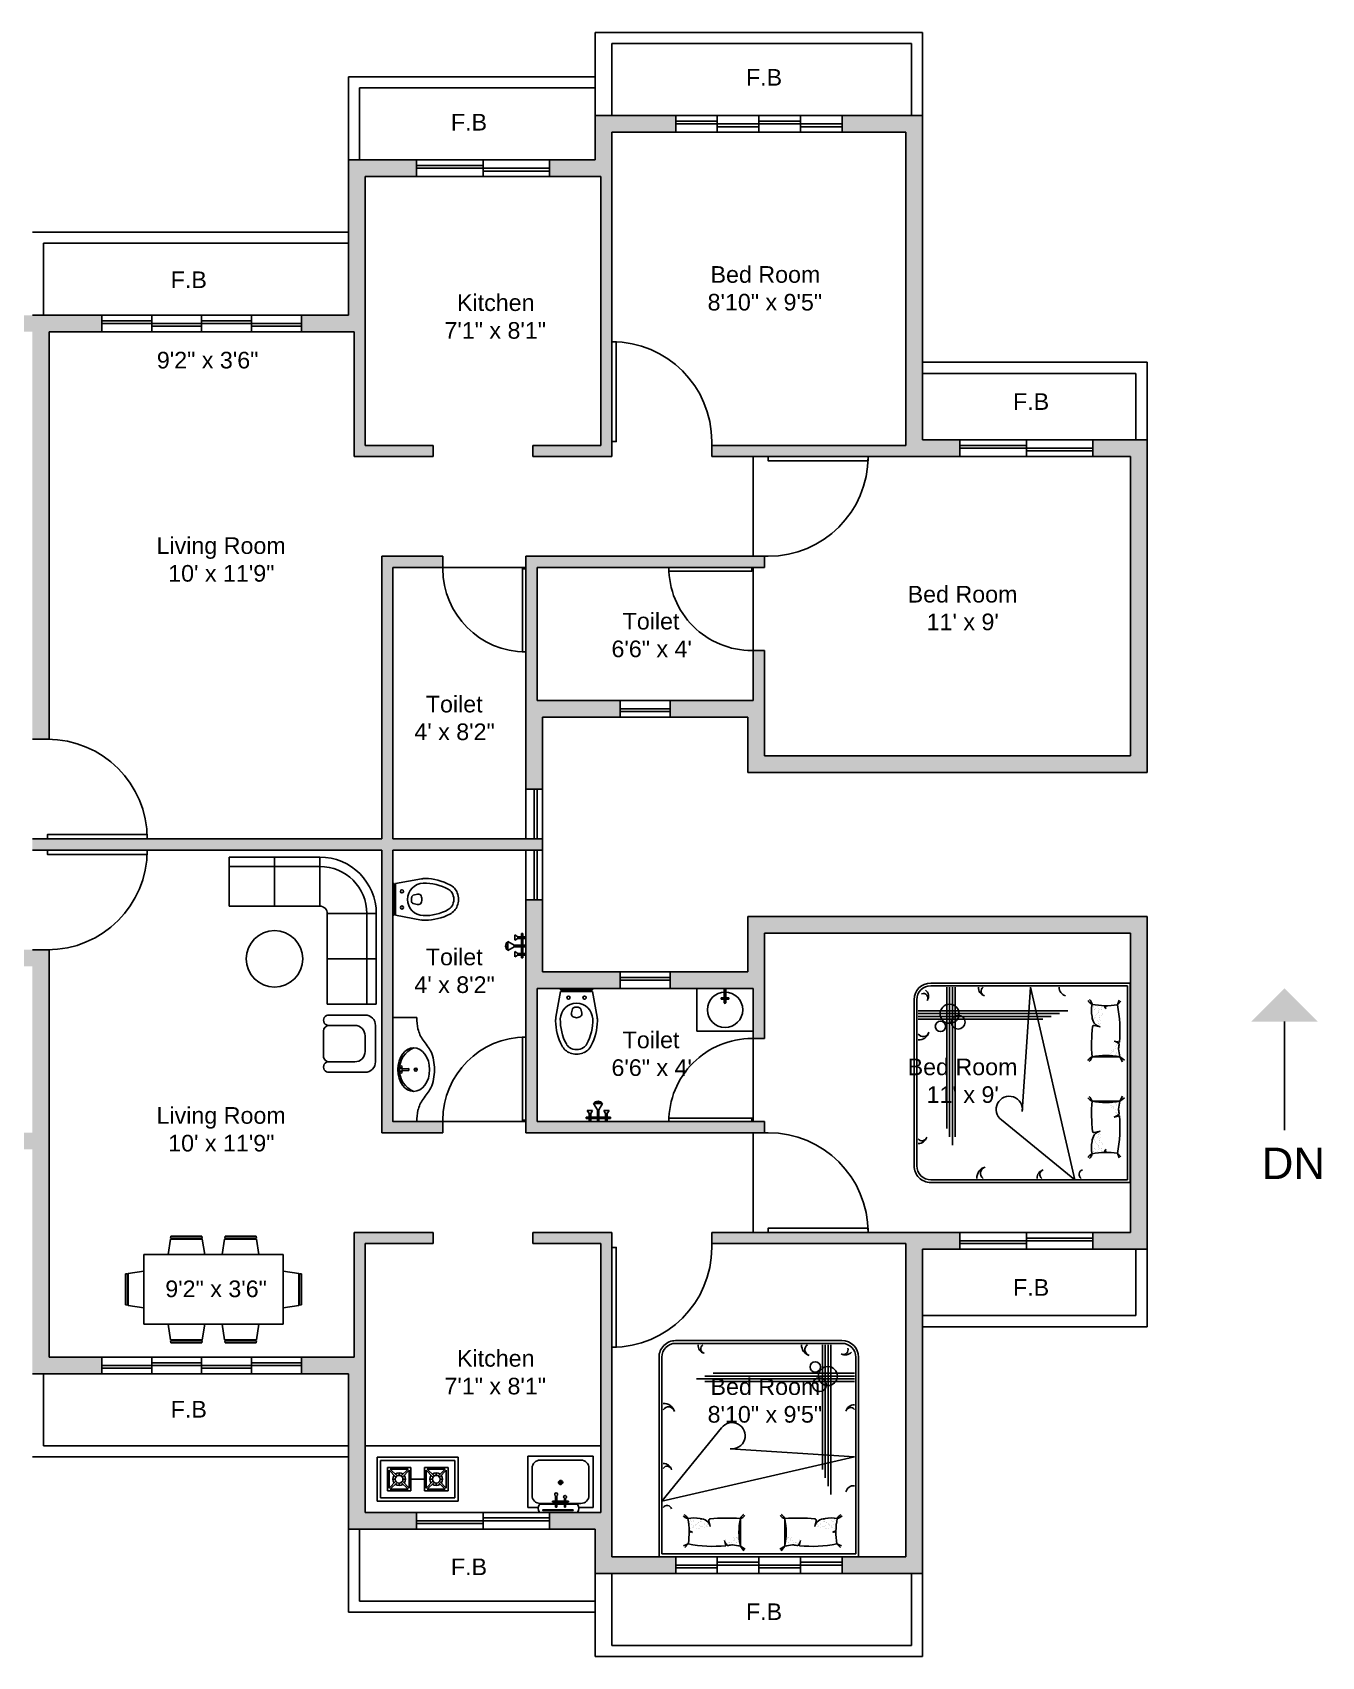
# Model space of a CAD drawing. Header units: feet. Extents: x 883 to 1844, y 41 to 627.
# Drawn here: x 1379 to 1844, y 41 to 627 of the extents above; entities that cross this region are included whole.
import ezdxf

# ---------------------------------------------------------------- set-up
doc = ezdxf.new("R2010")
doc.units = ezdxf.units.FT
doc.layers.add('FURNITURE', color=40, linetype='Continuous')
doc.styles.get("Standard").update_dxf_attribs({"font": 'arial.ttf'})

# ---------------------------------------------------------------- blocks, each defined once
blk = doc.blocks.new('*U2')
for p, q in [((0, 0), (0, -6)), ((40, 0), (40, -6))]:
    blk.add_line(p, q)
blk.add_lwpolyline([(0, 0), (0, 40), (1.75, 40), (1.75, 0)], close=True)
blk.add_arc((0, 0), 40, 0, 90)
blk = doc.blocks.new('*U3')
for p, q in [((0, 0), (0, -6)), ((-40, 0), (-40, -6))]:
    blk.add_line(p, q)
blk.add_lwpolyline([(0, 0), (0, 40), (-1.75, 40), (-1.75, 0)], close=True)
blk.add_arc((0, 0), 40, 90, 180)
blk = doc.blocks.new('*U4')
for p, q in [((-40, 0), (-40, 6)), ((0, 0), (0, 6))]:
    blk.add_line(p, q)
blk.add_lwpolyline([(0, 0), (0, -40), (-1.75, -40), (-1.75, 0)], close=True)
blk.add_arc((0, 0), 40, 180, 270)
blk = doc.blocks.new('*U5')
for p, q in [((0, 0), (0, 6)), ((40, 0), (40, 6))]:
    blk.add_line(p, q)
blk.add_lwpolyline([(0, 0), (0, -40), (1.75, -40), (1.75, 0)], close=True)
blk.add_arc((0, 0), 40, 270, 0)
blk = doc.blocks.new('DOUBLEBED')
at = {"layer": 'FURNITURE'}
for p, q in [((-36, 0), (-36, -72)), ((-36, 0), (36, 0)), ((36, -72), (36, 0)), ((-35, -1), (-35, -72)), ((-35, -1), (35, -1)), ((-28.17, -4.61), (-29.82, -3.96)), ((-28.17, -4.61), (-29.45, -3.38)), ((-15.08, -5.87), (-14.63, -3.95)), ((-14.49, -4.71), (-14.49, -4.71)), ((-13.97, -4.64), (-13.97, -4.64)), ((-13.71, -5.02), (-13.71, -5.02)), ((-13.59, -4.12), (-13.59, -4.12)), ((-13.41, -5.06), (-13.41, -5.06)), ((-13.4, -4.28), (-13.4, -4.28)), ((-13.28, -5.29), (-13.28, -5.29)), ((-12.61, -4.46), (-12.61, -4.46)), ((-12.41, -5.2), (-12.41, -5.2)), ((-11.8, -4.35), (-11.8, -4.35)), ((-11.28, -4.29), (-11.28, -4.29)), ((-10.79, -5.03), (-10.79, -5.03)), ((-10.59, -5.01), (-10.59, -5.01)), ((-10.17, -5.28), (-10.17, -5.28)), ((-9.92, -4.11), (-9.92, -4.11)), ((-9.5, -4.04), (-9.5, -4.04)), ((-9.36, -3.78), (-8.12, -2.13)), ((-9.36, -3.78), (-7.58, -2.75)), ((6.65, -3.78), (4.87, -2.75)), ((6.65, -3.78), (5.41, -2.13)), ((12.37, -5.87), (11.92, -3.95)), ((25.46, -4.61), (26.74, -3.38)), ((25.46, -4.61), (27.11, -3.96)), ((35, -72), (35, -1)), ((-27.66, -10.05), (-27.66, -10.05)), ((-27.63, -10.05), (-27.63, -10.05)), ((-27.44, -9.58), (-27.44, -9.58)), ((-27.24, -10.32), (-27.24, -10.32)), ((-26.92, -11.52), (-26.92, -11.52)), ((-26.57, -10.38), (-26.57, -10.38)), ((-26.38, -10.55), (-26.38, -10.55)), ((-26.36, -11.05), (-26.36, -11.05)), ((-26.11, -11.42), (-26.11, -11.42)), ((-25.58, -11.35), (-25.58, -11.35)), ((-25.39, -11.46), (-25.39, -11.46)), ((-25.26, -11.59), (-25.26, -11.59)), ((-25.07, -10.06), (-25.07, -10.06)), ((-24.55, -10.05), (-24.55, -10.05)), ((-24.23, -11.17), (-24.23, -11.17)), ((-24.13, -10.32), (-24.13, -10.32)), ((-23.66, -10.95), (-23.66, -10.95)), ((-23.41, -11.06), (-23.41, -11.06)), ((-22.89, -10.99), (-22.89, -10.99)), ((-22.38, -10.59), (-22.38, -10.59)), ((-22.14, -11.58), (-22.14, -11.58)), ((-21.53, -10.81), (-21.53, -10.81)), ((-21.51, -11.38), (-21.51, -11.38)), ((-21.33, -11.55), (-21.33, -11.55)), ((-21.1, -10.96), (-21.1, -10.96)), ((-20.2, -10.89), (-20.7, -13)), ((-14.7, -6.05), (-14.7, -6.05)), ((-12, -5.95), (-12, -5.95)), ((-11.69, -6.93), (-11.69, -6.93)), ((-11.54, -5.99), (-11.54, -5.99)), ((-11.35, -6.16), (-11.35, -6.16)), ((-11.3, -6.55), (-11.3, -6.55)), ((-10.88, -6.82), (-10.88, -6.82)), ((-10.73, -6.96), (-10.73, -6.96)), ((-10.36, -6.75), (-10.36, -6.75)), ((-10.36, -7.07), (-10.36, -7.07)), ((17.49, -10.89), (17.99, -13)), ((-27.56, -11.97), (-27.56, -11.97)), ((-27.52, -13.14), (-27.52, -13.14)), ((-27.5, -13.9), (-27.5, -13.9)), ((-27.34, -13.31), (-27.34, -13.31)), ((-26.85, -12.56), (-26.85, -12.56)), ((-26.43, -12.83), (-26.43, -12.83)), ((-26.29, -12.97), (-26.29, -12.97)), ((-26, -13.99), (-26, -13.99)), ((-25.18, -13.88), (-25.18, -13.88)), ((-25, -11.98), (-25, -11.98)), ((-24.94, -13.91), (-24.94, -13.91)), ((-24.66, -13.82), (-24.66, -13.82)), ((-24.52, -12.26), (-24.52, -12.26)), ((-24.33, -12.43), (-24.33, -12.43)), ((-23.74, -12.55), (-23.74, -12.55)), ((-23.59, -12.88), (-23.59, -12.88)), ((-23.34, -13.34), (-23.34, -13.34)), ((-23.32, -12.82), (-23.32, -12.82)), ((-23.3, -13.64), (-23.3, -13.64)), ((-22.39, -11.95), (-22.39, -11.95)), ((-30, -77), (30, -77)), ((-30, -78), (30, -78))]:
    blk.add_line(p, q, dxfattribs=at)
at = {"layer": 'FURNITURE', "color": 252}
for p, q in [((6.79, -4.04), (6.79, -4.04)), ((7.21, -4.11), (7.21, -4.11)), ((7.46, -5.28), (7.46, -5.28)), ((7.88, -5.01), (7.88, -5.01)), ((8.08, -5.03), (8.08, -5.03)), ((8.57, -4.29), (8.57, -4.29)), ((9.09, -4.35), (9.09, -4.35)), ((9.69, -5.2), (9.69, -5.2)), ((9.9, -4.46), (9.9, -4.46)), ((10.57, -5.29), (10.57, -5.29)), ((10.69, -4.28), (10.69, -4.28)), ((10.7, -5.06), (10.7, -5.06)), ((10.87, -4.12), (10.87, -4.12)), ((10.99, -5.02), (10.99, -5.02)), ((11.26, -4.64), (11.26, -4.64)), ((11.78, -4.71), (11.78, -4.71)), ((7.64, -6.75), (7.64, -6.75)), ((7.64, -7.07), (7.64, -7.07)), ((8.02, -6.96), (8.02, -6.96)), ((8.16, -6.82), (8.16, -6.82)), ((8.59, -6.55), (8.59, -6.55)), ((8.64, -6.16), (8.64, -6.16)), ((8.82, -5.99), (8.82, -5.99)), ((8.98, -6.93), (8.98, -6.93)), ((9.29, -5.95), (9.29, -5.95)), ((11.99, -6.05), (11.99, -6.05)), ((18.39, -10.96), (18.39, -10.96)), ((18.62, -11.55), (18.62, -11.55)), ((18.8, -11.38), (18.8, -11.38)), ((18.82, -10.81), (18.82, -10.81)), ((19.43, -11.58), (19.43, -11.58)), ((19.67, -10.59), (19.67, -10.59)), ((20.18, -10.99), (20.18, -10.99)), ((20.7, -11.06), (20.7, -11.06)), ((20.94, -10.95), (20.94, -10.95)), ((21.41, -10.32), (21.41, -10.32)), ((21.51, -11.17), (21.51, -11.17)), ((21.84, -10.05), (21.84, -10.05)), ((22.36, -10.06), (22.36, -10.06)), ((22.55, -11.59), (22.55, -11.59)), ((22.68, -11.46), (22.68, -11.46)), ((22.87, -11.35), (22.87, -11.35)), ((23.39, -11.42), (23.39, -11.42)), ((23.64, -11.05), (23.64, -11.05)), ((23.67, -10.55), (23.67, -10.55)), ((23.86, -10.38), (23.86, -10.38)), ((24.21, -11.52), (24.21, -11.52)), ((24.53, -10.32), (24.53, -10.32)), ((24.73, -9.58), (24.73, -9.58)), ((24.91, -10.05), (24.91, -10.05)), ((24.95, -10.05), (24.95, -10.05)), ((19.67, -11.95), (19.67, -11.95)), ((20.59, -13.64), (20.59, -13.64)), ((20.61, -12.82), (20.61, -12.82)), ((20.63, -13.34), (20.63, -13.34)), ((20.88, -12.88), (20.88, -12.88)), ((21.03, -12.55), (21.03, -12.55)), ((21.62, -12.43), (21.62, -12.43)), ((21.81, -12.26), (21.81, -12.26)), ((21.95, -13.82), (21.95, -13.82)), ((22.23, -13.91), (22.23, -13.91)), ((22.29, -11.98), (22.29, -11.98)), ((22.47, -13.88), (22.47, -13.88)), ((23.28, -13.99), (23.28, -13.99)), ((23.58, -12.97), (23.58, -12.97)), ((23.72, -12.83), (23.72, -12.83)), ((24.14, -12.56), (24.14, -12.56)), ((24.63, -13.31), (24.63, -13.31)), ((24.79, -13.9), (24.79, -13.9)), ((24.81, -13.14), (24.81, -13.14)), ((24.85, -11.97), (24.85, -11.97)), ((-25.98, -76.5), (-25.98, -22.5)), ((-24.98, -76.5), (-24.98, -25.5)), ((-23.98, -76.5), (-23.98, -28.5)), ((-22.98, -76.5), (-22.98, -31.5)), ((19.5, -63.19), (-34.5, -63.19)), ((22.5, -64.19), (-34.5, -64.19)), ((19.5, -65.19), (-34.5, -65.19)), ((16.5, -66.19), (-34.5, -66.19))]:
    blk.add_line(p, q, dxfattribs=at)
at = {"layer": 'FURNITURE', "color": 253}
for p, q in [((35, -20.04), (-34.5, -36)), ((13.42, -46.48), (35, -20.04)), ((-34.5, -36), (10.36, -38.98))]:
    blk.add_line(p, q, dxfattribs=at)
at = {"layer": 'FURNITURE', "color": 252}
for centre, radius in [((-24.91, -65.19), 3.44), ((-21.91, -62.08), 2.5), ((-20.37, -68.48), 1.88)]:
    blk.add_circle(centre, radius, dxfattribs=at)
at = {"layer": 'FURNITURE'}
for centre, radius, start, end in [((-53.07, -8.78), 25.25, 348.60697, 9.49174), ((-19.15, -50.03), 46.3, 84.40286, 101.23708), ((-10.22, -7.27), 5.06, 139.90976, 163.97559), ((-18.6, -39.44), 35.71, 80.14094, 82.75539), ((-12.31, -3.27), 1, 260.14094, 276.03183), ((-88.74, 453.01), 463.63, 279.50225, 279.85886), ((15.39, -8.78), 25.25, 168.57881, 191.42119), ((15.39, -8.78), 25.25, 168.57881, 191.42119), ((53434.89, -8.78), 53444.25, 179.99464, 180.00536), ((-18.1, -8.78), 25.25, 348.57881, 11.42119), ((-53437.6, -8.78), 53444.25, 359.99464, 0.00536), ((-18.1, -8.78), 25.25, 348.57881, 11.42119), ((86.03, 453.01), 463.63, 260.14114, 260.49775), ((9.6, -3.27), 1, 263.96817, 279.85906), ((15.88, -39.44), 35.71, 97.24461, 99.85906), ((7.51, -7.27), 5.06, 16.02441, 40.09024), ((16.44, -50.03), 46.3, 78.76292, 95.59714), ((50.36, -8.78), 25.25, 170.50826, 191.39303), ((-27.19, -8.31), 0.683, 201.80407, 319.13343), ((-27.48, -8.21), 0.978, 249.49685, 325.7978), ((-23.71, -10.15), 3.58, 266.78253, 348.17191), ((21, -10.15), 3.58, 191.82809, 273.21747), ((24.48, -8.31), 0.683, 220.86657, 338.19593), ((24.77, -8.21), 0.978, 214.2022, 290.50315), ((-27.66, -16.96), 3.26, 101.69353, 136.56355), ((-31.25, -12.34), 3.26, 299.14853, 334.01854), ((-26.19, -4.78), 9.24, 256.64985, 284.28558), ((-20.21, -13.12), 0.5, 166.78733, 262.87698), ((-14, 41.29), 55.26, 263.48256, 274.81989), ((-6.35, -12.52), 3.26, 202.72425, 237.59427), ((-10.2, -16.93), 3.26, 40.17925, 75.04926), ((7.49, -16.93), 3.26, 104.95074, 139.82075), ((3.64, -12.52), 3.26, 302.40573, 337.27575), ((11.29, 41.29), 55.26, 265.18011, 276.51744), ((17.5, -13.12), 0.5, 277.12302, 13.21267), ((23.48, -4.78), 9.24, 255.71442, 283.35015), ((24.95, -16.96), 3.26, 43.43645, 78.30647), ((28.54, -12.34), 3.26, 205.98146, 240.85147), ((-30, -72), 6, 180, 270), ((-30, -72), 5, 180, 270), ((30, -72), 6, 270, 0), ((30, -72), 5, 270, 0)]:
    blk.add_arc(centre, radius, start, end, dxfattribs=at)
at = {"layer": 'FURNITURE', "color": 251}
for centre, radius, start, end in [((33.08, -16.81), 1.69, 194.45154, 326.91058), ((-34.29, -22.71), 2.93, 265.85941, 345.95274), ((34.29, -30.67), 2.93, 194.04726, 274.14059), ((33.08, -30.96), 1.69, 194.45154, 326.91058), ((-34.29, -51.86), 2.93, 265.85941, 345.95274), ((-33.08, -52.15), 1.69, 213.08942, 345.54846), ((34.22, -51.42), 3.91, 194.04726, 274.14059), ((32.61, -51.81), 2.26, 194.45154, 326.91058), ((-31.19, -75.74), 2.93, 59.04726, 140.62165), ((-30.54, -74.68), 1.69, 59.45154, 200.6983), ((-18.76, -74.73), 2.12, 303.08942, 75.54846), ((-19.12, -76.24), 3.67, 355.85941, 75.95274), ((19.25, -75.08), 1.69, 303.08942, 75.54846), ((18.96, -76.29), 2.93, 355.85941, 75.95274)]:
    blk.add_arc(centre, radius, start, end, dxfattribs=at)
at = {"layer": 'FURNITURE', "color": 253}
blk.add_arc((9.62, -43.66), 4.74, 81.01591, 323.38318, dxfattribs=at)
blk = doc.blocks.new('6X3DINING')
at = {"layer": 'FURNITURE', "linetype": 'Continuous'}
for p, q in [((13.7657, 44.00059), (12.5153, 35.99762)), ((13.7696, 44), (30.2392, 44)), ((14, 45.5), (13.8438, 44.50042)), ((30.1584, 44.5), (13.8466, 44.5)), ((14, 45.5), (30, 45.5)), ((30.1563, 44.49966), (30, 45.5)), ((31.4848, 35.99762), (30.2345, 43.99926)), ((41.7657, 44.00059), (40.5153, 35.99762)), ((41.7696, 44), (58.2392, 44)), ((42, 45.5), (41.8438, 44.50042)), ((58.1584, 44.5), (41.8466, 44.5)), ((42, 45.5), (58, 45.5)), ((58.1563, 44.49966), (58, 45.5)), ((59.4848, 35.99762), (58.2345, 43.99926)), ((72, 36), (0, 36)), ((0, 36), (0, 0)), ((72, 0), (72, 36)), ((-9.5, 26), (-8.5004, 26.15617)), ((-9.5, 26), (-9.5, 10)), ((-8.5, 9.84157), (-8.5, 26.15338)), ((-8.0006, 26.23428), (0.0024, 27.48474)), ((-8, 26.23041), (-8, 9.76085)), ((80.0006, 26.23428), (71.9976, 27.48474)), ((80, 26.23041), (80, 9.76085)), ((80.5, 9.84157), (80.5, 26.15338)), ((81.5, 26), (80.5005, 26.15617)), ((81.5, 26), (81.5, 10)), ((-8.4997, 9.84369), (-9.5, 10)), ((0.0024, 8.51524), (-7.9993, 9.7655)), ((71.9976, 8.51524), (79.9993, 9.7655)), ((80.4997, 9.84369), (81.5, 10)), ((0, 0), (72, 0)), ((13.7657, -8.0006), (12.5153, 0.00238)), ((31.4848, 0.00238), (30.2345, -7.99928)), ((41.7657, -8.0006), (40.5153, 0.00238)), ((59.4848, 0.00238), (58.2345, -7.99928)), ((13.7696, -8), (30.2392, -8)), ((41.7696, -8), (58.2392, -8)), ((14, -9.5), (13.8438, -8.50044)), ((30.1584, -8.5), (13.8466, -8.5)), ((14, -9.5), (30, -9.5)), ((30.1563, -8.49967), (30, -9.5)), ((42, -9.5), (41.8438, -8.50044)), ((58.1584, -8.5), (41.8466, -8.5)), ((42, -9.5), (58, -9.5)), ((58.1563, -8.49967), (58, -9.5))]:
    blk.add_line(p, q, dxfattribs=at)
blk = doc.blocks.new('CORNER-SOFA')
at = {"layer": 'FURNITURE', "linetype": 'Continuous'}
for p, q in [((-78, 52), (-78, 78)), ((-78, 78), (-54, 78)), ((-54, 78), (-54, 52)), ((-54, 52), (-54, 78)), ((-54, 78), (-30, 78)), ((-30, 78), (-30, 52)), ((-30, 78), (-30, 52)), ((-54, 73), (-78, 73)), ((-30, 73), (-54, 73)), ((-54, 52), (-78, 52)), ((-30, 52), (-54, 52)), ((-26, 24), (-26, 48)), ((-26, 48), (0, 48)), ((-26, 48), (0, 48)), ((-5, 24), (-5, 48)), ((0, 48), (0, 24)), ((-26, 0), (-26, 24)), ((0, 24), (-26, 24)), ((-26, 24), (0, 24)), ((-5, 0), (-5, 24)), ((0, 24), (0, 0)), ((0, 0), (-26, 0))]:
    blk.add_line(p, q, dxfattribs=at)
for radius in [30, 25, 4]:
    blk.add_arc((-30, 48), radius, 0, 90, dxfattribs=at)
blk = doc.blocks.new('1sofa')
at = {"layer": 'FURNITURE'}
for p, q in [((9.45, 27), (-9.45, 27)), ((-14.85, 21.6), (-14.85, 3)), ((4.05, 21.6), (-4.05, 21.6)), ((14.85, 21.6), (14.85, 3)), ((-9.45, 16.2), (-9.45, 3)), ((9.45, 16.2), (9.45, 3)), ((6.45, 0), (-6.45, 0))]:
    blk.add_line(p, q, dxfattribs=at)
for centre, radius, start, end in [((-9.45, 21.6), 5.4, 90, 180), ((9.45, 21.6), 5.4, 0, 90), ((-4.05, 16.2), 5.4, 90, 180), ((4.05, 16.2), 5.4, 0, 90), ((-6.45, 3), 3, 180, 270), ((6.45, 3), 3, 270, 0)]:
    blk.add_arc(centre, radius, start, end, dxfattribs=at)
at = {"layer": 'FURNITURE', "lineweight": -3}
for centre in [(-12.15, 2.715), (12.15, 2.715)]:
    blk.add_arc(centre, 2.715, 173.974425, 6.025575, dxfattribs=at)
blk = doc.blocks.new('OVALBASIN01')
at = {"layer": 'FURNITURE'}
for p, q in [((-0.37, -2.15), (-0.5, -5.44)), ((0.37, -2.15), (0.5, -5.44)), ((-0.75, -8.94), (-0.73, -8.94)), ((-0.74, -8.94), (-0.73, -8.92)), ((-0.54, -8.51), (-0.48, -8.51)), ((-0.54, -9.37), (-0.48, -9.37)), ((-0.52, -8.51), (-0.53, -8.49)), ((-0.52, -9.37), (-0.53, -9.36)), ((-0.52, -8.51), (-0.52, -8.48)), ((-0.52, -9.37), (-0.52, -9.35)), ((-0.51, -8.51), (-0.51, -8.48)), ((-0.51, -9.37), (-0.51, -9.34)), ((-0.5, -8.51), (-0.5, -8.48)), ((-0.5, -9.37), (-0.5, -9.35)), ((-0.49, -8.51), (-0.48, -8.49)), ((-0.49, -9.37), (-0.48, -9.36)), ((-0.29, -8.94), (-0.23, -8.94)), ((-0.27, -8.94), (-0.28, -8.92)), ((-0.27, -8.94), (-0.27, -8.91)), ((-0.26, -8.94), (-0.26, -8.91)), ((-0.25, -8.94), (-0.25, -8.91)), ((-0.24, -8.94), (-0.23, -8.92)), ((-0.04, -8.51), (0.02, -8.51)), ((-0.04, -9.37), (0.02, -9.37)), ((-0.02, -8.51), (-0.03, -8.49)), ((-0.02, -9.37), (-0.03, -9.36)), ((-0.02, -8.51), (-0.02, -8.48)), ((-0.02, -9.37), (-0.02, -9.35)), ((-0.01, -8.51), (-0.01, -8.48)), ((-0.01, -9.37), (-0.01, -9.34)), ((0, -8.51), (0, -8.48)), ((0, -9.37), (0, -9.35)), ((0.01, -8.51), (0.02, -8.49)), ((0.01, -9.37), (0.02, -9.36)), ((0.21, -8.94), (0.27, -8.94)), ((0.23, -8.94), (0.22, -8.92)), ((0.23, -8.94), (0.23, -8.91)), ((0.24, -8.94), (0.24, -8.91)), ((0.25, -8.94), (0.25, -8.91)), ((0.26, -8.94), (0.27, -8.92)), ((0.46, -8.51), (0.52, -8.51)), ((0.46, -9.37), (0.52, -9.37)), ((0.48, -8.51), (0.47, -8.49)), ((0.48, -9.37), (0.47, -9.36)), ((0.48, -8.51), (0.48, -8.48)), ((0.48, -9.37), (0.48, -9.35)), ((0.49, -8.51), (0.49, -8.48)), ((0.49, -9.37), (0.49, -9.34)), ((0.5, -8.51), (0.5, -8.48)), ((0.5, -9.37), (0.5, -9.35)), ((0.51, -8.51), (0.52, -8.49)), ((0.51, -9.37), (0.52, -9.36)), ((0.71, -8.94), (0.75, -8.94)), ((0.73, -8.94), (0.72, -8.92)), ((0.73, -8.94), (0.73, -8.91)), ((0.74, -8.94), (0.74, -8.91))]:
    blk.add_line(p, q, dxfattribs=at)
for centre, radius in [((-1.32, -1.55), 0.51), ((0, -1.5), 0.75), ((1.37, -1.55), 0.51), ((0, -9), 0.75)]:
    blk.add_circle(centre, radius, dxfattribs=at)
for centre, radius, start, end in [((0, -12.72), 11.97, 23.22297, 156.77703), ((0, -4.5), 1.06, 241.92751, 298.07249)]:
    blk.add_arc(centre, radius, start, end, dxfattribs=at)
blk.add_ellipse((0, -8), major_axis=(11, 0), ratio=0.727273, dxfattribs=at)
blk = doc.blocks.new('BASIN')
at = {"layer": 'FURNITURE'}
for p, q in [((11.7, 0), (-12.3, 0)), ((-12.3, 0), (-12.3, -18)), ((-0.6, 0), (-0.6, -6.02)), ((0, 0), (0, -6.02)), ((11.7, -18), (11.7, 0)), ((-1.89, -3.97), (1.27, -3.97)), ((-1.89, -4.47), (1.27, -4.47)), ((-12.3, -18), (11.7, -18))]:
    blk.add_line(p, q, dxfattribs=at)
blk.add_circle((-0.3, -9), 7.5, dxfattribs=at)
for centre, radius, start, end in [((-1.64, -4.22), 0.354, 134.89247, 225.10753), ((-0.3, -5.94), 0.31, 194.57208, 345.42792), ((1.02, -4.22), 0.354, 314.89247, 45.10753)]:
    blk.add_arc(centre, radius, start, end, dxfattribs=at)
blk = doc.blocks.new('WC01-BR')
at = {"layer": 'FURNITURE'}
for p, q in [((9.09, 6.56), (0.88, 5.06)), ((0, -5.06), (0, 5.06)), ((0.43, -5.06), (0.43, 5.06)), ((0.88, -5.06), (0.88, 5.06)), ((0.88, 4.7), (0.88, -4.7)), ((5.93, 0.49), (5.93, -0.51)), ((7.78, 1.63), (6.43, 1.32)), ((0.88, -5.06), (9.09, -6.56)), ((6.43, -1.3), (7.76, -1.63))]:
    blk.add_line(p, q, dxfattribs=at)
at = {"layer": 'FURNITURE', "lineweight": -3}
for p, q in [((0.43, 5.06), (0, 5.06)), ((0.43, -5.06), (0, -5.06))]:
    blk.add_line(p, q, dxfattribs=at)
at = {"layer": 'FURNITURE'}
for centre in [(2.88, 2.56), (2.88, -2.57)]:
    blk.add_circle(centre, 0.508, dxfattribs=at)
for centre, radius, start, end in [((10.17, 0.65), 6, 89.0462, 100.3216), ((9.97, -11.12), 17.78, 62.6462, 89.0462), ((9.81, -0.01), 5.16, 91.7782, 268.2218), ((6.94, 0.45), 1.01, 120.2843, 177.1949), ((8.06, 0.67), 1, 47.2862, 105.8674), ((7.08, 0), 2.18, 359.9592, 40.3301), ((9.97, -11.12), 16.28, 61.9595, 91.1226), ((16.21, 0.6), 3, 32.2198, 61.9595), ((15.84, 0.23), 5, 21.4314, 62.6462), ((15.27, 0), 4.12, 327.7176, 32.2198), ((15.27, 0), 5.62, 338.5686, 21.4314), ((6.83, -0.49), 0.903, 180.8983, 243.484), ((8.05, -0.67), 1, 253.0997, 314.2732), ((6.96, 0.06), 2.3, 321.1462, 358.4799), ((9.95, 11.12), 16.29, 268.9463, 298.1108), ((9.97, 11.12), 17.78, 270.9538, 297.3538), ((16.21, -0.6), 3, 298.1108, 327.7176), ((15.84, -0.23), 5, 297.3538, 338.5686), ((10.17, -0.65), 6, 259.6784, 270.9538)]:
    blk.add_arc(centre, radius, start, end, dxfattribs=at)
blk = doc.blocks.new('SHOWER')
at = {"layer": 'FURNITURE'}
for p, q in [((0, 3.87), (0, -3.87)), ((0, 3.87), (3.4, 3.87)), ((0, 3.17), (3.4, 3.17)), ((0, 0.35), (5.07, 0.35)), ((1.34, 5.25), (1.85, 5.25)), ((1.34, -0.35), (1.34, 5.25)), ((1.85, 5.25), (1.85, -0.24)), ((3.4, 3.87), (4.74, 4.67)), ((3.4, 3.87), (3.4, 3.17)), ((3.4, 3.17), (4.74, 2.43)), ((4.74, 2.43), (4.74, 4.67)), ((5.07, 0.35), (7.74, 1.84)), ((5.07, 0.35), (5.07, -0.35)), ((7.74, 1.84), (7.74, -1.95)), ((7.83, 1.38), (8.02, 1.42)), ((7.94, 0.79), (8.12, 0.83)), ((7.95, 1.53), (7.98, 1.34)), ((7.98, 0.1), (8.02, -0.09)), ((8.05, 0.94), (8.09, 0.75)), ((8.22, 0.42), (8.41, 0.46)), ((8.33, 0.57), (8.37, 0.38)), ((0, -0.35), (5.07, -0.35)), ((0, -3.17), (3.4, -3.17)), ((0, -3.87), (3.4, -3.87)), ((1.34, -0.35), (1.34, -5.09)), ((1.34, -5.09), (1.85, -5.09)), ((1.85, -5.09), (1.85, -0.24)), ((3.4, -3.17), (4.74, -2.43)), ((3.4, -3.87), (3.4, -3.17)), ((3.4, -3.87), (4.74, -4.67)), ((4.74, -2.43), (4.74, -4.67)), ((5.07, -0.35), (7.74, -1.95)), ((7.86, -1.35), (8.04, -1.31)), ((7.87, -0.05), (8.06, -0.01)), ((7.96, -0.86), (8.15, -0.82)), ((7.97, -1.2), (8.01, -1.39)), ((8.07, -0.71), (8.11, -0.9)), ((8.28, -0.45), (8.46, -0.41)), ((8.39, -0.3), (8.43, -0.48))]:
    blk.add_line(p, q, dxfattribs=at)
blk.add_arc((6.15, -0.06), 2.47, 310.01944, 49.98056, dxfattribs=at)
blk = doc.blocks.new('gas')
at = {"layer": 'FURNITURE'}
for p, q in [((-12, 13), (-12, 0)), ((12, 13), (-12, 13)), ((-11, 12), (-11, 1)), ((11, 12), (-11, 12)), ((-9, 10), (-2, 10)), ((-9, 3), (-9, 10)), ((-2, 10), (-2, 3)), ((9, 10), (2, 10)), ((2, 10), (2, 3)), ((9, 3), (9, 10)), ((11, 1), (11, 12)), ((12, 0), (12, 13)), ((-8.5, 9.15), (-6.48, 7.13)), ((-8.5, 3.85), (-8.5, 9.15)), ((-8.5, 3.85), (-6.48, 5.87)), ((-8.15, 9.5), (-6.13, 7.48)), ((-8.15, 9.5), (-2.85, 9.5)), ((-8.15, 3.5), (-6.13, 5.52)), ((-7.39, 6.5), (-6.64, 6.5)), ((-5.5, 8.39), (-5.5, 7.64)), ((-5.5, 4.61), (-5.5, 5.36)), ((-4.87, 7.48), (-2.85, 9.5)), ((-4.87, 5.52), (-2.85, 3.5)), ((-4.52, 7.13), (-2.5, 9.15)), ((-4.52, 5.87), (-2.5, 3.85)), ((-3.61, 6.5), (-4.36, 6.5)), ((-2.5, 9.15), (-2.5, 3.85)), ((2, 6.5), (-2, 6.5)), ((4.52, 7.13), (2.5, 9.15)), ((2.5, 9.15), (2.5, 3.85)), ((4.52, 5.87), (2.5, 3.85)), ((4.87, 7.48), (2.85, 9.5)), ((8.15, 9.5), (2.85, 9.5)), ((4.87, 5.52), (2.85, 3.5)), ((3.61, 6.5), (4.36, 6.5)), ((5.5, 8.39), (5.5, 7.64)), ((5.5, 4.61), (5.5, 5.36)), ((8.15, 9.5), (6.13, 7.48)), ((8.15, 3.5), (6.13, 5.52)), ((8.5, 9.15), (6.48, 7.13)), ((8.5, 3.85), (6.48, 5.87)), ((7.39, 6.5), (6.64, 6.5)), ((8.5, 3.85), (8.5, 9.15)), ((12, 0), (-12, 0)), ((11, 1), (-11, 1)), ((-2, 3), (-9, 3)), ((-2.85, 3.5), (-8.15, 3.5)), ((2, 3), (9, 3)), ((2.85, 3.5), (8.15, 3.5))]:
    blk.add_line(p, q, dxfattribs=at)
for centre in [(-5.5, 6.5), (5.5, 6.5)]:
    blk.add_circle(centre, 1.14, dxfattribs=at)
for centre, start, end in [((-5.5, 6.5), 142.6054, 217.3946), ((-5.5, 6.5), 52.6054, 127.3946), ((-5.5, 6.5), 232.6054, 307.3946), ((-5.5, 6.5), 322.6054, 37.3946), ((5.5, 6.5), 142.6054, 217.3946), ((5.5, 6.5), 52.6054, 127.3946), ((5.5, 6.5), 232.6054, 307.3946), ((5.5, 6.5), 322.6054, 37.3946)]:
    blk.add_arc(centre, 1.89, start, end, dxfattribs=at)
blk = doc.blocks.new('SINK-SINGLE')
at = {"layer": 'FURNITURE'}
for p, q in [((-20.81, -11.26), (-20.81, 12.74)), ((-1.81, 12.74), (-20.81, 12.74)), ((-1.81, 12.74), (-1.81, 7.47)), ((-19.31, -6.76), (-19.31, 8.24)), ((-16.31, 11.24), (-6.31, 11.24)), ((-3.31, -6.76), (-3.31, 8.24)), ((-3, -6.73), (-3, 6.73)), ((-3, -6.73), (-3, 6.73)), ((0, 6.73), (0, -6.73)), ((0, 6.73), (0, -6.73)), ((-12.06, 0.79), (-10.09, 0.79)), ((-11.06, 1.86), (-11.06, -0.24)), ((-5.21, 2.62), (-1.9, 2.62)), ((-5.21, 2.22), (-1.9, 2.22)), ((-4.13, 3.66), (-4.13, 2.62)), ((-4.13, 2.22), (-4.13, -0.65)), ((-3.88, 3.66), (-3.88, 2.62)), ((-3.88, 2.22), (-3.88, -0.65)), ((-1.9, 2.22), (-1.9, 2.62)), ((-0.91, 5.37), (-0.91, -5.82)), ((-0.91, 5.37), (-0.91, -5.82)), ((-0.75, 5.37), (-0.75, -5.82)), ((-0.75, 5.37), (-0.75, -5.82)), ((-6.16, -0.65), (-1.9, -0.65)), ((-6.16, -1.05), (-1.9, -1.05)), ((-4.13, -1.05), (-4.13, -2.2)), ((-3.88, -1.05), (-3.88, -2.2)), ((-1.9, -1.05), (-1.9, -0.65)), ((-20.81, -11.26), (-1.81, -11.26)), ((-16.31, -9.76), (-6.31, -9.76)), ((-1.81, -7.47), (-1.81, -11.26))]:
    blk.add_line(p, q, dxfattribs=at)
for radius in [0.699, 0.499]:
    blk.add_circle((-11.09, 0.78), radius, dxfattribs=at)
for centre, radius, start, end in [((-16.31, 8.24), 3, 90, 180), ((-6.31, 8.24), 3, 0, 90), ((-2.5, 6.73), 0.5, 119.11136, 180), ((-2.5, 6.73), 0.5, 119.11136, 180), ((-1.5, 4.94), 2.56, 60.88864, 119.11136), ((-1.5, 4.94), 2.56, 60.88864, 119.11136), ((-0.5, 6.73), 0.5, 0, 60.88864), ((-0.5, 6.73), 0.5, 0, 60.88864), ((-5.71, 2.42), 0.54, 21.75761, 338.24239), ((-4.01, 3.49), 0.214, 54.30107, 125.69893), ((-0.83, 5.32), 0.0972, 34.21404, 145.78596), ((-0.83, 5.32), 0.0972, 34.21404, 145.78596), ((-6.65, -0.85), 0.524, 22.43568, 337.56432), ((-4.01, -1.93), 0.295, 245.04933, 294.95067), ((-0.83, -5.71), 0.137, 233.988, 306.012), ((-0.83, -5.71), 0.137, 233.988, 306.012), ((-16.31, -6.76), 3, 180, 270), ((-6.31, -6.76), 3, 270, 0), ((-2.5, -6.73), 0.5, 180, 240.88864), ((-2.5, -6.73), 0.5, 180, 240.88864), ((-1.5, -4.94), 2.56, 240.88864, 299.11136), ((-1.5, -4.94), 2.56, 240.88864, 299.11136), ((-0.5, -6.73), 0.5, 299.11136, 0), ((-0.5, -6.73), 0.5, 299.11136, 0)]:
    blk.add_arc(centre, radius, start, end, dxfattribs=at)

msp = doc.modelspace()

# ---------------------------------------------------------------- hatches: boundary and pattern name
h = msp.add_hatch(color=256)
h.dxf.hatch_style = 1
h.paths.add_polyline_path([(1385.01, 296.26), (1379.01, 296.26), (1285.01, 296.26), (1279.01, 296.26), (1279.01, 149.26), (1260.01, 149.26), (1260.01, 143.26), (1285.01, 143.26), (1285.01, 290.26), (1313.01, 290.26), (1313.01, 224.26), (1379.01, 224.26), (1379.01, 230.26), (1319.01, 230.26), (1319.01, 290.26), (1379.01, 290.26), (1379.01, 143.26), (1404.01, 143.26), (1404.01, 149.26), (1385.01, 149.26)])
h.paths.add_polyline_path([(1499.01, 190.26), (1523.51, 190.26), (1523.51, 194.26), (1495.01, 194.26), (1495.01, 149.26), (1476.01, 149.26), (1476.01, 143.26), (1493.01, 143.26), (1493.01, 87.26), (1517.51, 87.26), (1517.51, 93.26), (1499.01, 93.26)])
h.paths.add_polyline_path([(1588.01, 194.26), (1559.51, 194.26), (1559.51, 190.26), (1584.01, 190.26), (1584.01, 93.26), (1565.51, 93.26), (1565.51, 87.26), (1582.01, 87.26), (1582.01, 71.26), (1611.01, 71.26), (1611.01, 77.26), (1588.01, 77.26)])
h.paths.add_polyline_path([(1781.01, 308.26), (1637.01, 308.26), (1637.01, 288.26), (1609.01, 288.26), (1609.01, 282.26), (1639.01, 282.26), (1639.01, 266.96), (1639.01, 264.26), (1643.01, 264.26), (1643.01, 302.26), (1775.01, 302.26), (1775.01, 194.26), (1761.51, 194.26), (1761.51, 188.26), (1781.01, 188.26), (1781.01, 190.26)])
h.paths.add_polyline_path([(1591.01, 288.26), (1563.01, 288.26), (1563.01, 314.26), (1557.01, 314.26), (1557.01, 230.26), (1643.01, 230.26), (1643.01, 234.26), (1638.51, 234.26), (1608.51, 234.26), (1561.01, 234.26), (1561.01, 282.26), (1591.01, 282.26)])
h.paths.add_polyline_path([(1563.01, 336.26), (1509.01, 336.26), (1509.01, 434.26), (1527.01, 434.26), (1527.01, 438.26), (1505.01, 438.26), (1505.01, 336.26), (1379.01, 336.26), (1379.01, 332.26), (1384.41, 332.26), (1420.41, 332.26), (1505.01, 332.26), (1505.01, 230.26), (1527.01, 230.26), (1527.01, 234.26), (1509.01, 234.26), (1509.01, 271.8), (1509.01, 308.72), (1509.01, 308.72), (1509.01, 320.19), (1509.01, 332.26), (1563.01, 332.26)])
h.paths.add_polyline_path([(1781.01, 480.26), (1761.51, 480.26), (1761.51, 474.26), (1775.01, 474.26), (1775.01, 366.26), (1643.01, 366.26), (1643.01, 404.26), (1639.01, 404.26), (1639.01, 386.26), (1609.01, 386.26), (1609.01, 380.26), (1637.01, 380.26), (1637.01, 360.26), (1781.01, 360.26)])
h.paths.add_polyline_path([(1591.01, 386.26), (1561.01, 386.26), (1561.01, 434.26), (1643.01, 434.26), (1643.01, 438.26), (1639.01, 438.26), (1557.01, 438.26), (1557.01, 433.76), (1557.01, 403.76), (1557.01, 354.26), (1563.01, 354.26), (1563.01, 380.26), (1591.01, 380.26)])
h.paths.add_polyline_path([(1713.51, 480.26), (1700.01, 480.26), (1700.01, 597.26), (1671.01, 597.26), (1671.01, 591.26), (1694.01, 591.26), (1694.01, 478.26), (1624.01, 478.26), (1624.01, 474.26), (1700.01, 474.26), (1713.51, 474.26)])
h.paths.add_polyline_path([(1700.01, 188.26), (1713.51, 188.26), (1713.51, 194.26), (1700.01, 194.26), (1624.01, 194.26), (1624.01, 190.26), (1694.01, 190.26), (1694.01, 77.26), (1671.01, 77.26), (1671.01, 71.26), (1700.01, 71.26)])
h.paths.add_polyline_path([(1611.01, 597.26), (1582.01, 597.26), (1582.01, 581.26), (1565.51, 581.26), (1565.51, 575.26), (1584.01, 575.26), (1584.01, 478.26), (1559.51, 478.26), (1559.51, 474.26), (1588.01, 474.26), (1588.01, 479.66), (1588.01, 515.66), (1588.01, 591.26), (1611.01, 591.26)])
h.paths.add_polyline_path([(1517.51, 581.26), (1493.01, 581.26), (1493.01, 525.26), (1476.01, 525.26), (1476.01, 519.26), (1495.01, 519.26), (1495.01, 474.26), (1523.51, 474.26), (1523.51, 478.26), (1499.01, 478.26), (1499.01, 575.26), (1517.51, 575.26)])
h.paths.add_polyline_path([(1404.01, 525.26), (1379.01, 525.26), (1362.01, 525.26), (1362.01, 519.26), (1379.01, 519.26), (1379.01, 372.26), (1384.41, 372.26), (1385.01, 372.26), (1385.01, 519.26), (1404.01, 519.26)])
h.paths.add_polyline_path([(1302.01, 525.26), (1285.01, 525.26), (1285.01, 519.26), (1302.01, 519.26)])
h.paths.add_polyline_path([(1285.01, 525.26), (1260.01, 525.26), (1260.01, 519.26), (1279.01, 519.26), (1279.01, 372.26), (1285.01, 372.26), (1285.01, 519.26)])
h.paths.add_polyline_path([(1188.01, 525.26), (1171.01, 525.26), (1171.01, 581.26), (1146.51, 581.26), (1146.51, 575.26), (1165.01, 575.26), (1165.01, 478.26), (1140.51, 478.26), (1140.51, 474.26), (1169.01, 474.26), (1169.01, 519.26), (1188.01, 519.26)])
h.paths.add_polyline_path([(1104.51, 478.26), (1080.01, 478.26), (1080.01, 575.26), (1098.51, 575.26), (1098.51, 581.26), (1082.01, 581.26), (1082.01, 597.26), (1053.01, 597.26), (1053.01, 591.26), (1076.01, 591.26), (1076.01, 474.26), (1104.51, 474.26)])
h.paths.add_polyline_path([(970.01, 591.26), (993.01, 591.26), (993.01, 597.26), (964.01, 597.26), (964.01, 480.26), (950.51, 480.26), (950.51, 474.26), (964.01, 474.26), (1040.01, 474.26), (1040.01, 478.26), (970.01, 478.26)])
h.paths.add_polyline_path([(902.51, 480.26), (883.01, 480.26), (883.01, 478.26), (883.01, 360.26), (1027.01, 360.26), (1027.01, 380.26), (1055.01, 380.26), (1055.01, 386.26), (1025.01, 386.26), (1025.01, 404.26), (1021.01, 404.26), (1021.01, 366.26), (889.01, 366.26), (889.01, 474.26), (902.51, 474.26)])
h.paths.add_polyline_path([(1107.01, 438.26), (1021.01, 438.26), (1021.01, 434.26), (1025.51, 434.26), (1055.51, 434.26), (1103.01, 434.26), (1103.01, 386.26), (1073.01, 386.26), (1073.01, 380.26), (1101.01, 380.26), (1101.01, 354.26), (1107.01, 354.26)])
h.paths.add_polyline_path([(1027.01, 308.26), (883.01, 308.26), (883.01, 188.26), (902.51, 188.26), (902.51, 194.26), (889.01, 194.26), (889.01, 302.26), (1021.01, 302.26), (1021.01, 264.26), (1025.01, 264.26), (1025.01, 282.26), (1055.01, 282.26), (1055.01, 288.26), (1027.01, 288.26)])
h.paths.add_polyline_path([(970.01, 190.26), (1040.01, 190.26), (1040.01, 194.26), (964.01, 194.26), (950.51, 194.26), (950.51, 188.26), (964.01, 188.26), (964.01, 71.26), (993.01, 71.26), (993.01, 77.26), (970.01, 77.26)])
h.paths.add_polyline_path([(1098.51, 93.26), (1080.01, 93.26), (1080.01, 190.26), (1104.51, 190.26), (1104.51, 194.26), (1076.01, 194.26), (1076.01, 188.86), (1076.01, 152.86), (1076.01, 77.26), (1053.01, 77.26), (1053.01, 71.26), (1082.01, 71.26), (1082.01, 87.26), (1098.51, 87.26)])
h.paths.add_polyline_path([(1171.01, 143.26), (1188.01, 143.26), (1188.01, 149.26), (1169.01, 149.26), (1169.01, 194.26), (1140.51, 194.26), (1140.51, 190.26), (1165.01, 190.26), (1165.01, 93.26), (1146.51, 93.26), (1146.51, 87.26), (1171.01, 87.26)])
h.paths.add_polyline_path([(1107.01, 314.26), (1101.01, 314.26), (1101.01, 288.26), (1073.01, 288.26), (1073.01, 282.26), (1103.01, 282.26), (1103.01, 234.26), (1021.01, 234.26), (1021.01, 230.26), (1025.01, 230.26), (1107.01, 230.26)])
h.paths.add_polyline_path([(1285.01, 336.26), (1279.61, 336.26), (1243.61, 336.26), (1159.01, 336.26), (1159.01, 438.26), (1137.01, 438.26), (1137.01, 434.26), (1155.01, 434.26), (1155.01, 336.26), (1101.01, 336.26), (1101.01, 332.26), (1155.01, 332.26), (1155.01, 234.26), (1137.01, 234.26), (1137.01, 230.26), (1159.01, 230.26), (1159.01, 332.26), (1285.01, 332.26)])
msp.add_hatch(color=256).paths.add_polyline_path([(1830.61, 282.35), (1842.63, 270.34), (1818.6, 270.34)])

# ---------------------------------------------------------------- linework, layer by layer
for p, q in [((1582.01, 627.26), (1700.01, 627.26)), ((1582.01, 597.26), (1582.01, 627.26)), ((1700.01, 627.26), (1700.01, 597.26)), ((1588.01, 623.26), (1588.01, 611.26)), ((1588.01, 623.26), (1696.01, 623.26)), ((1696.01, 623.26), (1696.01, 597.26)), ((1493.01, 611.26), (1582.01, 611.26)), ((1493.01, 611.26), (1493.01, 525.26)), ((1588.01, 611.26), (1588.01, 597.26)), ((1497.01, 607.26), (1582.01, 607.26)), ((1497.01, 607.26), (1497.01, 581.26)), ((1582.01, 597.26), (1700.01, 597.26)), ((1582.01, 597.26), (1582.01, 581.26)), ((1611.01, 591.26), (1611.01, 597.26)), ((1611.01, 595.26), (1626.01, 595.26)), ((1611.01, 594.26), (1671.01, 594.26)), ((1626.01, 591.26), (1626.01, 597.26)), ((1626.01, 593.26), (1641.01, 593.26)), ((1641.01, 591.26), (1641.01, 597.26)), ((1641.01, 595.26), (1656.01, 595.26)), ((1656.01, 591.26), (1656.01, 597.26)), ((1656.01, 593.26), (1671.01, 593.26)), ((1671.01, 591.26), (1671.01, 597.26)), ((1700.01, 597.26), (1700.01, 480.26)), ((1588.01, 591.26), (1588.01, 474.26)), ((1588.01, 591.26), (1694.01, 591.26)), ((1694.01, 591.26), (1694.01, 478.26)), ((1493.01, 581.26), (1582.01, 581.26)), ((1517.51, 575.26), (1517.51, 581.26)), ((1541.51, 575.26), (1541.51, 581.26)), ((1565.51, 575.26), (1565.51, 581.26)), ((1499.01, 575.26), (1499.01, 478.26)), ((1499.01, 575.26), (1584.01, 575.26)), ((1517.51, 579.26), (1541.51, 579.26)), ((1517.51, 578.26), (1565.51, 578.26)), ((1541.51, 577.26), (1565.51, 577.26)), ((1584.01, 575.26), (1584.01, 478.26)), ((1493.01, 555.26), (1379.01, 555.26)), ((1383.01, 551.26), (1383.01, 525.26)), ((1493.01, 551.26), (1383.01, 551.26)), ((1493.01, 525.26), (1379.01, 525.26)), ((1404.01, 519.26), (1404.01, 525.26)), ((1404.01, 523.26), (1422.01, 523.26)), ((1404.01, 522.26), (1476.01, 522.26)), ((1422.01, 519.26), (1422.01, 525.26)), ((1440.01, 519.26), (1440.01, 525.26)), ((1440.01, 523.26), (1458.01, 523.26)), ((1458.01, 519.26), (1458.01, 525.26)), ((1476.01, 519.26), (1476.01, 525.26)), ((1385.01, 519.26), (1385.01, 372.26)), ((1495.01, 519.26), (1385.01, 519.26)), ((1422.01, 521.26), (1440.01, 521.26)), ((1458.01, 521.26), (1476.01, 521.26)), ((1495.01, 519.26), (1495.01, 474.26)), ((1700.01, 508.26), (1781.01, 508.26)), ((1700.01, 504.26), (1777.01, 504.26)), ((1777.01, 504.26), (1777.01, 480.26)), ((1781.01, 508.26), (1781.01, 478.26)), ((1499.01, 478.26), (1523.51, 478.26)), ((1523.51, 478.26), (1523.51, 474.26)), ((1559.51, 478.26), (1559.51, 474.26)), ((1559.51, 478.26), (1584.01, 478.26)), ((1624.01, 478.26), (1624.01, 474.26)), ((1624.01, 478.26), (1694.01, 478.26)), ((1700.01, 480.26), (1781.01, 480.26)), ((1713.51, 474.26), (1713.51, 480.26)), ((1713.51, 478.26), (1737.51, 478.26)), ((1713.51, 477.26), (1761.51, 477.26)), ((1737.51, 474.26), (1737.51, 480.26)), ((1737.51, 476.26), (1761.51, 476.26)), ((1761.51, 474.26), (1761.51, 480.26)), ((1781.01, 360.26), (1781.01, 480.26)), ((1495.01, 474.26), (1523.51, 474.26)), ((1559.51, 474.26), (1588.01, 474.26)), ((1700.01, 474.26), (1624.01, 474.26)), ((1639.01, 438.26), (1639.01, 474.26)), ((1700.01, 474.26), (1775.01, 474.26)), ((1775.01, 366.26), (1775.01, 474.26)), ((1505.01, 336.26), (1505.01, 438.26)), ((1505.01, 438.26), (1527.01, 438.26)), ((1509.01, 336.26), (1509.01, 434.26)), ((1509.01, 434.26), (1557.01, 434.26)), ((1527.01, 434.26), (1527.01, 438.26)), ((1557.01, 336.26), (1557.01, 438.26)), ((1557.01, 438.26), (1643.01, 438.26)), ((1561.01, 386.26), (1561.01, 434.26)), ((1561.01, 434.26), (1643.01, 434.26)), ((1639.01, 386.26), (1639.01, 434.26)), ((1643.01, 434.26), (1643.01, 438.26)), ((1639.01, 404.26), (1643.01, 404.26)), ((1643.01, 366.26), (1643.01, 404.26)), ((1561.01, 386.26), (1639.01, 386.26)), ((1591.01, 386.26), (1591.01, 380.26)), ((1591.01, 383.26), (1609.01, 383.26)), ((1591.01, 382.26), (1609.01, 382.26)), ((1609.01, 386.26), (1609.01, 380.26)), ((1563.01, 332.26), (1563.01, 380.26)), ((1563.01, 380.26), (1637.01, 380.26)), ((1637.01, 360.26), (1637.01, 380.26)), ((1379.01, 372.26), (1385.01, 372.26)), ((1643.01, 366.26), (1775.01, 366.26)), ((1637.01, 360.26), (1781.01, 360.26)), ((1557.01, 354.26), (1563.01, 354.26)), ((1560.01, 354.26), (1560.01, 336.26)), ((1561.01, 354.26), (1561.01, 336.26)), ((1379.01, 336.26), (1505.01, 336.26)), ((1509.01, 336.26), (1563.01, 336.26)), ((1563.01, 336.26), (1563.01, 288.26)), ((1379.01, 332.26), (1505.01, 332.26)), ((1505.01, 332.26), (1505.01, 230.26)), ((1509.01, 332.26), (1563.01, 332.26)), ((1509.01, 332.26), (1509.01, 234.26)), ((1557.01, 332.26), (1557.01, 230.26)), ((1560.01, 314.26), (1560.01, 332.26)), ((1561.01, 314.26), (1561.01, 332.26)), ((1557.01, 314.26), (1563.01, 314.26)), ((1637.01, 308.26), (1781.01, 308.26)), ((1637.01, 308.26), (1637.01, 288.26)), ((1781.01, 308.26), (1781.01, 188.26)), ((1643.01, 302.26), (1775.01, 302.26)), ((1643.01, 302.26), (1643.01, 264.26)), ((1775.01, 302.26), (1775.01, 194.26)), ((1379.01, 296.26), (1385.01, 296.26)), ((1385.01, 149.26), (1385.01, 296.26)), ((1563.01, 288.26), (1637.01, 288.26)), ((1591.01, 282.26), (1591.01, 288.26)), ((1609.01, 282.26), (1609.01, 288.26)), ((1561.01, 282.26), (1639.01, 282.26)), ((1561.01, 282.26), (1561.01, 234.26)), ((1591.01, 286.26), (1609.01, 286.26)), ((1591.01, 285.26), (1609.01, 285.26)), ((1639.01, 282.26), (1639.01, 234.26)), ((1830.61, 231.2), (1830.61, 270.34)), ((1639.01, 264.26), (1643.01, 264.26)), ((1505.01, 230.26), (1527.01, 230.26)), ((1509.01, 234.26), (1557.01, 234.26)), ((1527.01, 234.26), (1527.01, 230.26)), ((1557.01, 230.26), (1643.01, 230.26)), ((1561.01, 234.26), (1643.01, 234.26)), ((1639.01, 230.26), (1639.01, 194.26)), ((1643.01, 234.26), (1643.01, 230.26)), ((1495.01, 194.26), (1523.51, 194.26)), ((1495.01, 149.26), (1495.01, 194.26)), ((1523.51, 190.26), (1523.51, 194.26)), ((1559.51, 194.26), (1588.01, 194.26)), ((1559.51, 190.26), (1559.51, 194.26)), ((1588.01, 77.26), (1588.01, 194.26)), ((1624.01, 190.26), (1624.01, 194.26)), ((1700.01, 194.26), (1624.01, 194.26)), ((1700.01, 194.26), (1775.01, 194.26)), ((1713.51, 194.26), (1713.51, 188.26)), ((1737.51, 194.26), (1737.51, 188.26)), ((1761.51, 194.26), (1761.51, 188.26)), ((1499.01, 190.26), (1523.51, 190.26)), ((1499.01, 93.26), (1499.01, 190.26)), ((1559.51, 190.26), (1584.01, 190.26)), ((1584.01, 93.26), (1584.01, 190.26)), ((1624.01, 190.26), (1694.01, 190.26)), ((1694.01, 77.26), (1694.01, 190.26)), ((1700.01, 188.26), (1781.01, 188.26)), ((1700.01, 71.26), (1700.01, 188.26)), ((1713.51, 191.26), (1761.51, 191.26)), ((1713.51, 190.26), (1737.51, 190.26)), ((1737.51, 192.26), (1761.51, 192.26)), ((1777.01, 164.26), (1777.01, 188.26)), ((1781.01, 160.26), (1781.01, 190.26)), ((1700.01, 164.26), (1777.01, 164.26)), ((1700.01, 160.26), (1781.01, 160.26)), ((1495.01, 149.26), (1385.01, 149.26)), ((1404.01, 149.26), (1404.01, 143.26)), ((1422.01, 149.26), (1422.01, 143.26)), ((1422.01, 147.26), (1440.01, 147.26)), ((1440.01, 149.26), (1440.01, 143.26)), ((1458.01, 149.26), (1458.01, 143.26)), ((1458.01, 147.26), (1476.01, 147.26)), ((1476.01, 149.26), (1476.01, 143.26)), ((1493.01, 143.26), (1379.01, 143.26)), ((1383.01, 117.26), (1383.01, 143.26)), ((1404.01, 146.26), (1476.01, 146.26)), ((1404.01, 145.26), (1422.01, 145.26)), ((1440.01, 145.26), (1458.01, 145.26)), ((1493.01, 57.26), (1493.01, 143.26)), ((1493.01, 117.26), (1383.01, 117.26)), ((1499.01, 117.26), (1584.01, 117.26)), ((1493.01, 113.26), (1379.01, 113.26)), ((1499.01, 93.26), (1584.01, 93.26)), ((1517.51, 93.26), (1517.51, 87.26)), ((1517.51, 90.26), (1565.51, 90.26)), ((1517.51, 89.26), (1541.51, 89.26)), ((1541.51, 93.26), (1541.51, 87.26)), ((1541.51, 91.26), (1565.51, 91.26)), ((1565.51, 93.26), (1565.51, 87.26)), ((1493.01, 87.26), (1582.01, 87.26)), ((1497.01, 61.26), (1497.01, 87.26)), ((1582.01, 71.26), (1582.01, 87.26)), ((1588.01, 77.26), (1694.01, 77.26)), ((1611.01, 77.26), (1611.01, 71.26)), ((1626.01, 77.26), (1626.01, 71.26)), ((1641.01, 77.26), (1641.01, 71.26)), ((1656.01, 77.26), (1656.01, 71.26)), ((1671.01, 77.26), (1671.01, 71.26)), ((1582.01, 71.26), (1700.01, 71.26)), ((1582.01, 71.26), (1582.01, 41.26)), ((1588.01, 57.26), (1588.01, 71.26)), ((1611.01, 74.26), (1671.01, 74.26)), ((1611.01, 73.26), (1626.01, 73.26)), ((1626.01, 75.26), (1641.01, 75.26)), ((1641.01, 73.26), (1656.01, 73.26)), ((1656.01, 75.26), (1671.01, 75.26)), ((1696.01, 45.26), (1696.01, 71.26)), ((1700.01, 41.26), (1700.01, 71.26)), ((1497.01, 61.26), (1582.01, 61.26)), ((1493.01, 57.26), (1582.01, 57.26)), ((1588.01, 45.26), (1588.01, 57.26)), ((1582.01, 41.26), (1700.01, 41.26)), ((1588.01, 45.26), (1696.01, 45.26))]:
    msp.add_line(p, q)
msp.add_lwpolyline([(1517.59, 234.26), (1509.01, 234.26), (1509.01, 271.8), (1517.59, 271.8)])
at = {"linetype": 'Continuous'}
msp.add_circle((1466.3, 292.99), 10.2, dxfattribs=at)
for points in [[(1517.59, 271.8), (1518.04, 267.71), (1519.88, 263.66), (1522.67, 259.64), (1524.03, 253.03)], [(1517.59, 234.26), (1518.04, 238.35), (1519.88, 242.4), (1522.67, 246.42), (1524.03, 253.03)]]:
    msp.add_spline(points, degree=3)

# ---------------------------------------------------------------- block references
for name, p, xscale, yscale, zscale in [('*U2', (1588.01, 479.66), 0.900000000000005, 0.900000000000005, 0.900000000000005), ('*U4', (1557.01, 433.76), 0.75, 0.75, 0.75), ('CORNER-SOFA', (1503.03, 276.66), 0.6802010323035542, 0.6802010323035542, 0.6802010323035542), ('WC01-BR', (1509.01, 314.45), 1.133262107812104, 1.133262107812104, 1.133262107812104), ('BASIN', (1629.06, 282.26), 0.8502607348267675, 0.8502607348267675, 0.8502607348267675), ('6X3DINING', (1419.16, 161.14), 0.6983032307974809, 0.6983032307974809, 0.6983032307974809), ('gas', (1517.95, 97.35), 1.215318088878302, 1.215318088878302, 1.215318088878302)]:
    msp.add_blockref(name, p, dxfattribs=dict(xscale=xscale, yscale=yscale, zscale=zscale))
for name, p, xscale, yscale, zscale, rotation in [('*U2', (1644.41, 474.26), 0.900000000000005, 0.900000000000005, 0.900000000000005, 270), ('*U5', (1638.51, 434.26), 0.75, 0.75, 0.75, 270), ('*U3', (1384.41, 336.26), 0.900000000000005, 0.900000000000005, 0.900000000000005, 270), ('*U3', (1384.41, 332.26), -0.900000000000005, 0.900000000000005, 0.900000000000005, 270), ('SHOWER', (1557.01, 297.68), -0.8510148376718263, 0.8510148376718263, 0.8510148376718263, 359.9999999999788), ('WC01-BR', (1575.25, 282.26), 1.133262107812104, 1.133262107812104, 1.133262107812104, 270), ('DOUBLEBED', (1774.98, 248.28), 0.9996858504545276, 0.9996858504545276, 0.9996858504545276, 270), ('1sofa', (1483.98, 262.41), 0.6947822754133094, 0.6947822754133094, 0.6947822754133094, 270), ('*U4', (1557.01, 234.76), -0.75, 0.75, 0.75, 180), ('*U5', (1638.51, 234.26), -0.75, 0.75, 0.75, 270), ('OVALBASIN01', (1510.82, 253.03), 0.7150247843063998, 0.7150247843063998, 0.7150247843063998, 89.99999999999999), ('SHOWER', (1583.05, 234.26), -0.8510148376718263, 0.8510148376718263, 0.8510148376718263, 270), ('*U2', (1644.41, 194.26), -0.900000000000005, 0.900000000000005, 0.900000000000005, 270), ('*U2', (1588.01, 188.86), -0.900000000000005, 0.900000000000005, 0.900000000000005, 180), ('DOUBLEBED', (1640.98, 77.28), 0.9996858504545276, 0.9996858504545276, 0.9996858504545276, 180), ('SINK-SINGLE', (1568.74, 93.26), 0.9781000629039646, 0.9781000629039646, 0.9781000629039646, 270)]:
    msp.add_blockref(name, p, dxfattribs=dict(xscale=xscale, yscale=yscale, zscale=zscale, rotation=rotation))

# ---------------------------------------------------------------- texts
msp.add_text('DN', height=11.325).set_placement((1822.39, 213.56))
at = {"char_height": 6}
for s, insert, attachment_point in [('\\pi27.94314;F.B', (1608.41, 614.09), 1), ('\\pi27.94314;F.B', (1501.99, 597.89), 1), ('\\pi27.94314;F.B', (1400.93, 541.04), 1), ('\\pi14.67233;Bed Room\\P\\pi13.60821;8\'10" x 9\'5"', (1608.91, 542.95), 1), ('\\pi20.51271;Kitchen\\P\\pi15.96769;7\'1" x 8\'1"', (1511.63, 532.77), 1), ('\\pi15.94314;9\'2" x 3\'6"', (1407.92, 512.04), 1), ('\\pi27.94314;F.B', (1704.74, 497.08), 1), ('\\pi11.17915;Living Room\\P\\pi15.38243;10\' x 11\'9"', (1412.58, 445.11), 1), ("\\pi14.67233;Bed Room\\P\\pi21.53181;11' x 9'", (1680, 427.58), 1), ('\\pi23.7767;Toilet\\P\\pi19.74532;6\'6" x 4\'', (1568.1, 417.85), 1), ('\\pi23.7767;Toilet\\P\\pi19.64095;4\' x 8\'2"', (1497.11, 387.93), 1), ('\\pi23.7767;Toilet\\P\\pi19.64095;4\' x 8\'2"', (1497.11, 280.6), 7), ('\\pi23.7767;Toilet\\P\\pi19.74532;6\'6" x 4\'', (1568.1, 250.67), 7), ("\\pi14.67233;Bed Room\\P\\pi21.53181;11' x 9'", (1680, 240.94), 7), ('\\pi11.17915;Living Room\\P\\pi15.38243;10\' x 11\'9"', (1412.58, 223.42), 7), ('\\pi15.94314;9\'2" x 3\'6"', (1410.97, 170.85), 7), ('\\pi27.94314;F.B', (1704.74, 171.44), 7), ('\\pi20.51271;Kitchen\\P\\pi15.96769;7\'1" x 8\'1"', (1511.63, 135.76), 7), ('\\pi14.67233;Bed Room\\P\\pi13.60821;8\'10" x 9\'5"', (1608.91, 125.57), 7), ('\\pi27.94314;F.B', (1400.93, 127.48), 7), ('\\pi27.94314;F.B', (1501.99, 70.63), 7), ('\\pi27.94314;F.B', (1608.41, 54.43), 7)]:
    msp.add_mtext_dynamic_manual_height_columns(s, width=67.7921, gutter_width=12.5, heights=[0], dxfattribs=dict(at, insert=insert, attachment_point=attachment_point))

doc.saveas('drawing.dxf')
